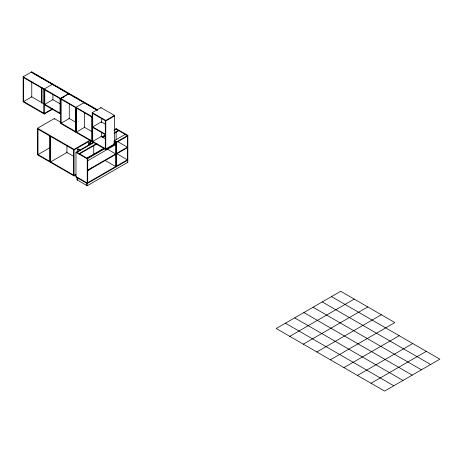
<?xml version="1.0" encoding="UTF-8"?>
<svg xmlns="http://www.w3.org/2000/svg" width="463" height="463" viewBox="0 0 463 463"><rect width="100%" height="100%" fill="white"/><g stroke="black" fill="none" stroke-linecap="round" stroke-linejoin="round"><path stroke-width="0.69" d="M87.71 182.711L87.71 158.56L76.464 152.067M113.823 141.319L115.698 142.401L115.698 166.553L105.078 160.424M116.132 129.171L127.371 135.659L127.371 159.81L116.751 153.681M52.412 108.77L52.412 109.337L44.28 114.025L23.15 101.825L23.15 76.8L31.276 72.106L68.663 93.694L68.663 94.255M23.15 76.8L60.537 98.388L69.097 93.445L61.081 88.815L60.589 89.093L68.611 93.723M92.235 141.713L92.235 112.619L100.905 107.613L114.448 115.437L114.448 144.531L105.778 149.532L60.67 123.494L60.67 98.463L68.802 93.775L97.236 110.188M62.412 97.867L63.663 97.143M51.787 109.135L44.28 113.464L23.15 101.264M52.354 109.87L52.84 109.586M75.961 174.887L74.08 175.969L37.509 154.85L37.509 128.263L54.304 118.563L61.122 122.504M49.877 147.714L37.995 154.573L37.995 129.171M92.235 112.619L105.778 120.438L114.448 115.437M37.509 128.263L74.08 149.375L90.256 140.04M90.285 141.371L90.771 141.088L90.771 143.964M77.686 151.297L77.686 149.173L78.172 148.895L80.07 149.989M88.63 145.689L88.63 142.853L89.116 142.575L91.014 143.669M101.906 136.88L104.401 135.439L104.887 135.723L102.392 137.164M114.251 129.756L116.074 128.702L116.56 128.98L114.129 130.387M127.319 159.845L127.805 160.123L87.223 183.556L75.978 177.063L75.978 152.35L93.266 142.373M104.453 135.908L105.431 135.346M114.344 130.201L116.618 128.888L127.857 135.381L127.805 162.316L87.223 185.744L76.956 179.818L76.956 177.624M76.956 152.35L94.365 142.297M102.45 137.627L104.939 136.191M114.135 132.823L118.296 130.421L118.296 130.983L114.135 133.385M95.916 143.906L79.121 153.6L79.121 154.162L97.155 143.75M86.905 158.114L103.695 148.42M87.223 158.277L104.638 148.224M113.962 142.835L115.206 142.118M75.978 152.35L87.223 158.844L105.124 148.507M113.829 143.478L127.857 135.381M116.67 142.401L127.371 136.226L127.371 135.659M87.223 160.47L87.71 160.748L115.698 144.589L115.698 142.401M75.961 174.325L74.08 175.408L37.509 154.289M115.698 153.913L87.71 170.071L87.71 170.633L115.698 154.48L115.698 153.913L107.329 149.086M116.67 153.351L127.371 147.17L127.371 147.738L116.67 153.913M87.53 170.396L88.774 169.678M90.019 168.96L91.882 167.878M77.929 179.818L77.443 180.095L77.443 177.908M127.857 159.527L87.223 182.989L75.978 176.501M289.763 336.335L354.241 299.11M303.306 344.154L367.784 306.928M316.854 351.973L381.333 314.747M330.397 359.797L394.875 322.572L340.693 291.285L276.214 328.516L384.585 391.079L439.85 359.172L331.485 296.604M343.945 367.616L399.21 335.71M357.488 375.435L412.759 343.529M371.037 383.26L426.301 351.348M113.962 115.715L114.448 115.999L105.778 121.005L92.235 113.18M97.71 109.962L92.774 107.115L92.287 107.399L97.224 110.246M52.354 84.341L41.896 78.305L42.388 78.021L52.84 84.058L44.28 89L44.28 114.025M84.052 102.641L76.505 98.283L76.997 98.006L84.538 102.358L75.978 107.3L75.978 132.331M105.581 124.298L101.391 121.879L92.722 126.885L105.292 134.143M60.67 98.463L92.235 116.688M23.15 77.362L60.537 98.949M60.67 99.03L92.235 117.249M52.412 99.389L60.537 104.082M117.376 141.4L127.371 147.17M92.722 127.447L105.292 134.704M114.17 140.399L116.67 141.84L116.67 165.991M104.505 135.381L104.997 135.659M114.309 141.036L116.184 142.118L116.184 166.836M100.905 136.145L105.211 138.634M113.962 143.686L114.448 143.964L105.778 148.97L60.67 122.927M31.276 96.57L60.537 113.464M68.802 118.233L75.533 122.122M84.104 127.07L91.61 131.405M44.28 104.644L60.537 114.025L60.537 98.388M127.319 162.033L127.805 162.316M92.559 142.274L93.046 142.558M88.63 142.853L90.528 143.952M77.686 149.173L79.584 150.267M37.509 128.888L74.08 150.006L90.337 140.619L90.285 143.53M66.163 152.061L73.6 156.355M322.271 301.922L430.636 364.491M313.057 307.241L421.428 369.804M303.85 312.56L412.215 375.123M294.636 317.878L403.007 380.441M285.428 323.197L393.793 385.76M125.207 134.97L125.207 134.409L114.506 140.59L114.506 141.151M116.132 132.013L116.132 139.826M105.778 120.438L105.778 149.532M105.292 120.721L105.292 148.687M101.391 118.499L101.391 122.799M101.391 132.123L101.391 136.429L92.722 141.429L92.722 113.464M100.905 107.613L100.905 108.18M93.752 145.492L93.752 154.729M91.749 116.971L91.749 140.868M87.71 158.56L87.71 160.748M87.223 158.844L87.223 185.744M86.737 183.273L86.737 185.46M84.596 112.59L84.596 127.354L76.464 132.048L76.464 108.145M84.104 102.612L84.104 103.174M75.492 107.584L75.492 131.486M74.08 149.375L74.08 175.969M73.594 149.723L73.594 175.124M69.288 103.753L69.288 118.516L61.162 123.21L61.162 99.308M68.802 93.775L68.802 94.336M66.932 145.451L66.932 152.506L50.675 161.894L50.675 136.487M60.051 98.665L60.051 113.186M54.304 118.563L54.304 119.188M52.898 94.139L52.898 99.667L44.772 104.36L44.772 89.845M50.189 136.209L50.189 161.61M49.697 135.925L49.697 161.327M43.794 89.284L43.794 113.186M41.896 87.519L41.896 103.122M41.792 87.461L41.792 103.058M31.768 82.09L31.768 96.854L23.636 101.547L23.636 77.645M31.276 72.106L31.276 72.674M31.82 71.921L31.334 72.205L41.792 78.241L42.278 77.958L31.82 71.921M52.95 84.121L52.464 84.405L60.485 89.035L60.971 88.751L52.95 84.121M69.34 93.584L68.854 93.867L76.401 98.22L76.887 97.942L69.34 93.584M84.648 102.421L84.162 102.705L92.178 107.335L92.669 107.051L84.648 102.421"/></g></svg>
